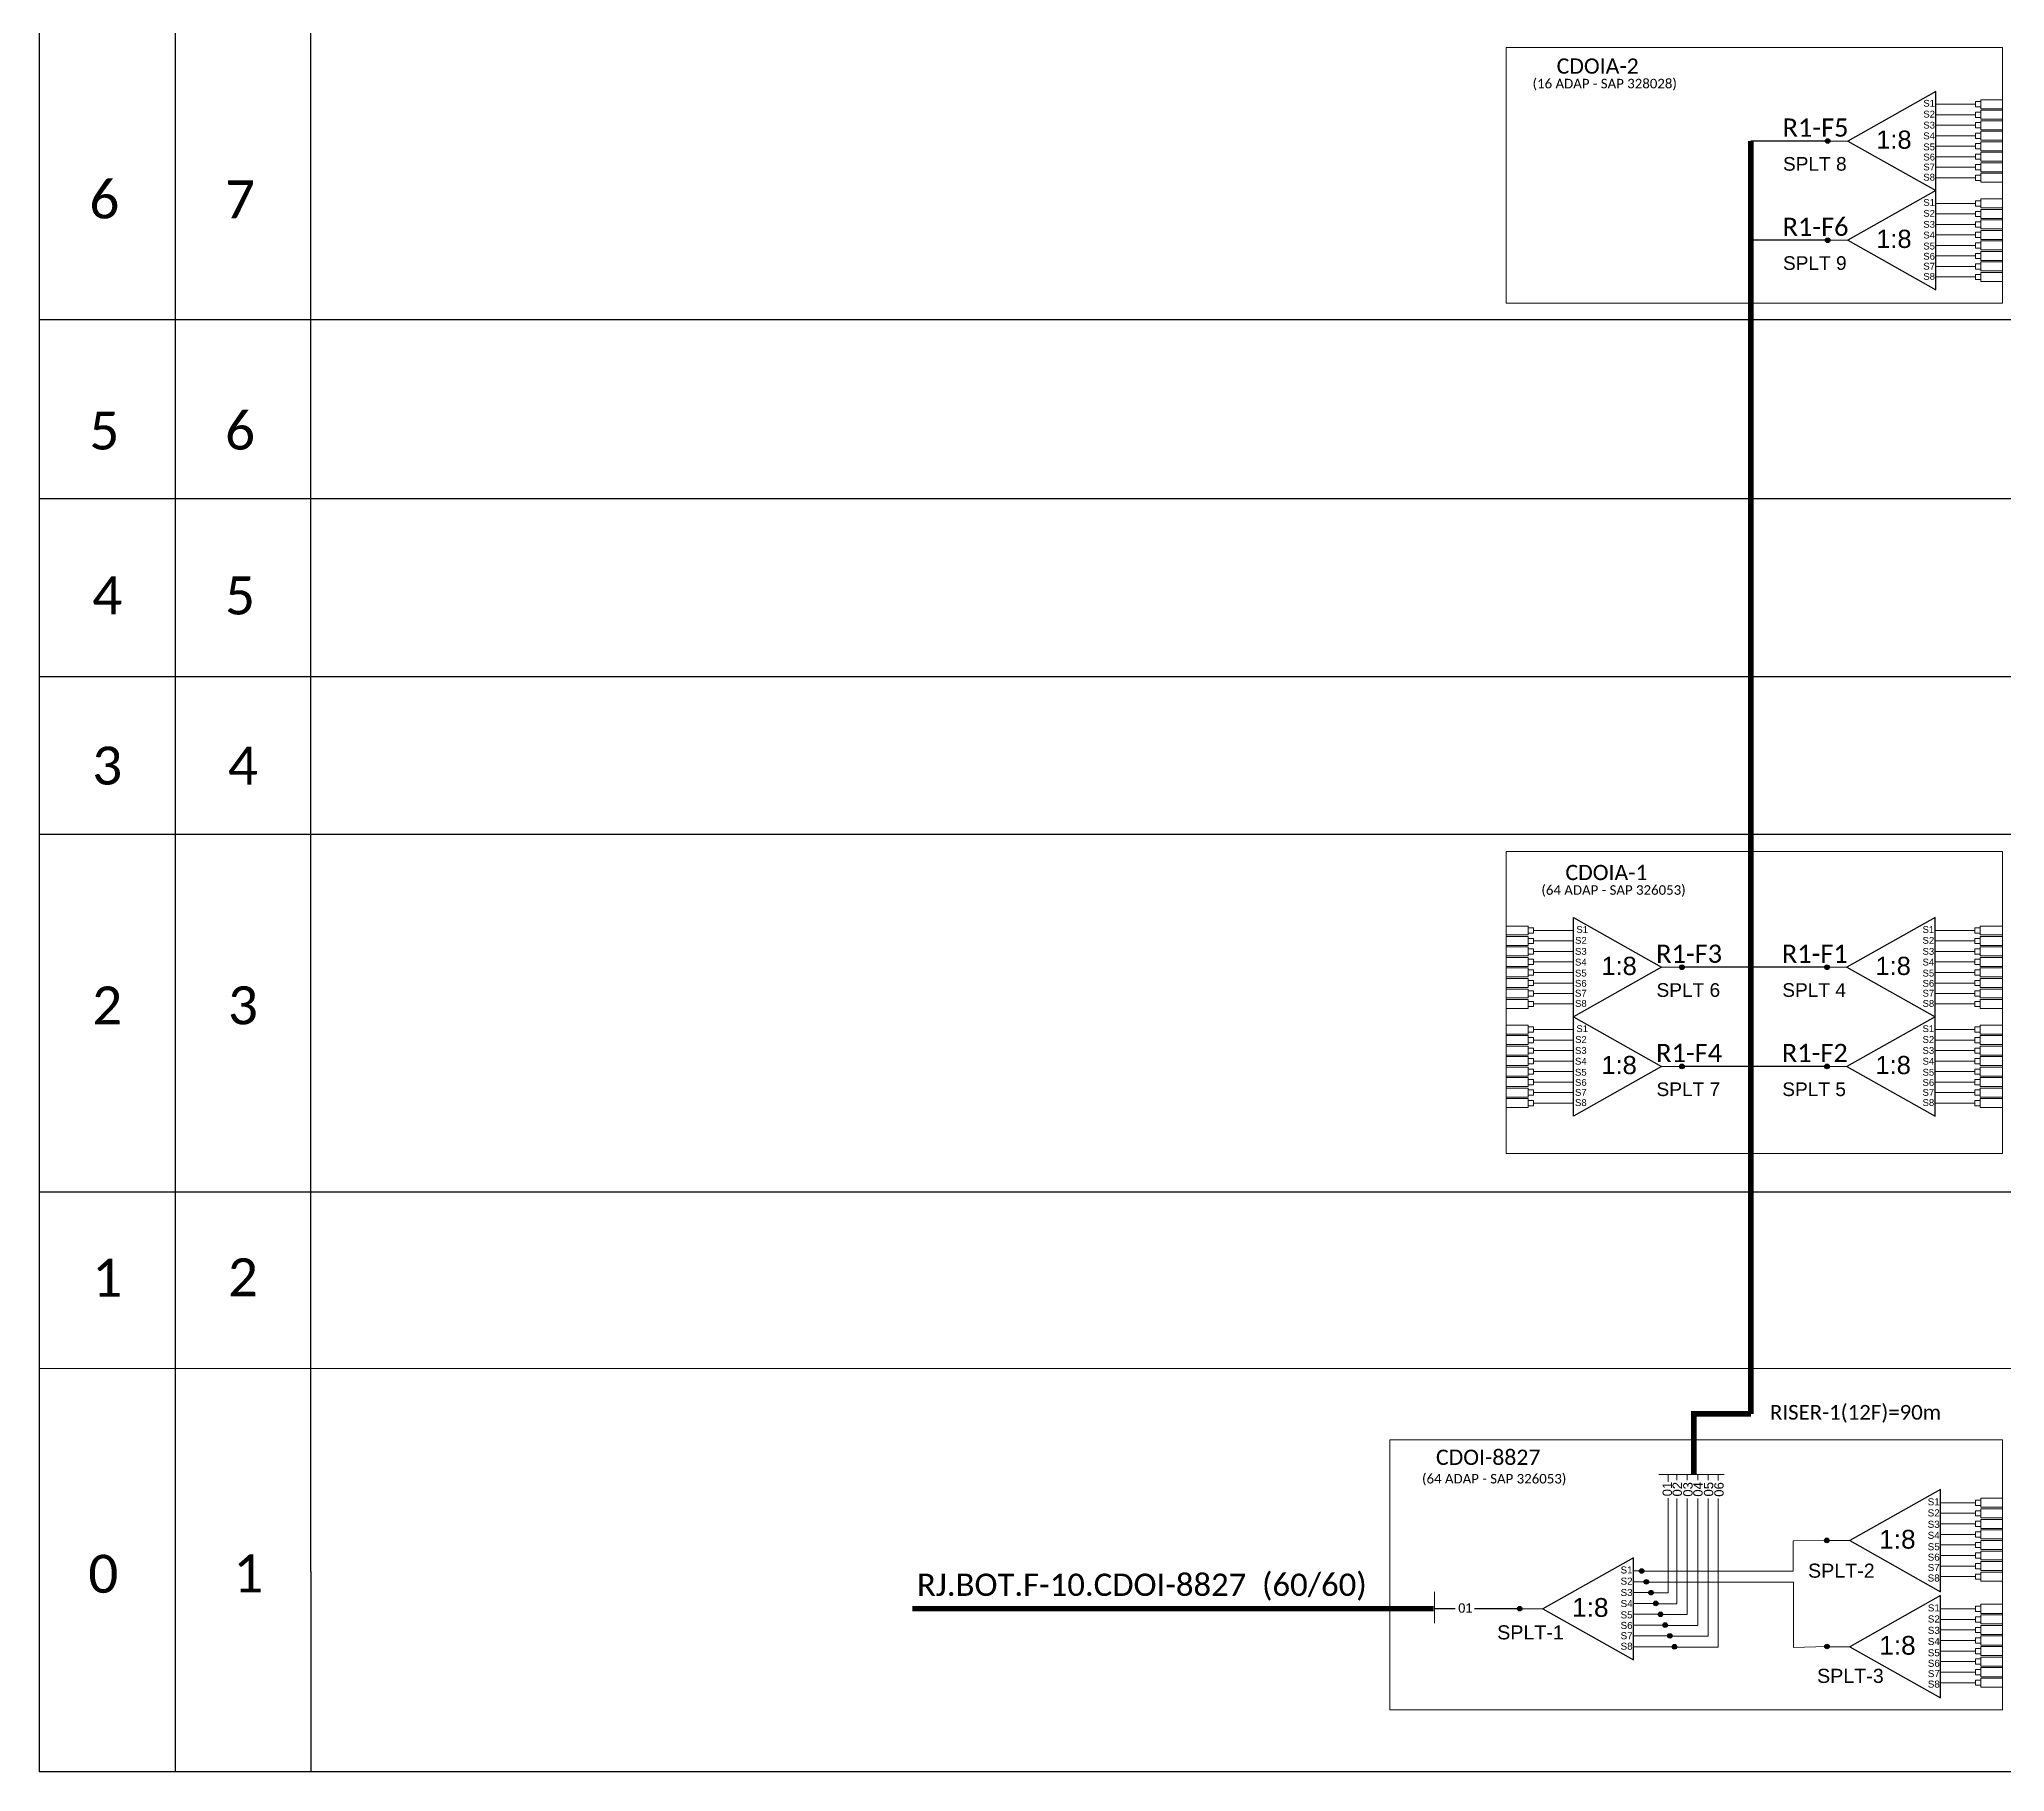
# Model space of a CAD drawing. Header units: metres. Extents: x -36 to 590097, y -8 to 9716508.
# Drawn here: x 589497.3 to 589832.4, y 9715017.2 to 9715312.6 of the extents above; entities that cross this region are included whole.
import ezdxf
from ezdxf.enums import TextEntityAlignment as Align

# ---------------------------------------------------------------- set-up
doc = ezdxf.new("R2010")
doc.units = ezdxf.units.M
doc.header["$LTSCALE"] = 0.5
doc.header["$MEASUREMENT"] = 0
doc.header["$PDMODE"] = 33
doc.header["$PDSIZE"] = 1e-05
doc.layers.add('DROP DE CLIENTE', color=140, linetype='Continuous')
doc.styles.add('ARIAL', font='arial.ttf')
doc.styles.add('WMF-Calibri0', font='calibri.ttf')

# ---------------------------------------------------------------- blocks, each defined once
blk = doc.blocks.new('SPLT_1-8_DIV_DIR')
h = blk.add_hatch(color=3)
h.dxf.hatch_style = 1
edge = h.paths.add_edge_path()
edge.add_arc((12.77, 4.04), 0.242, 0, 360)
h = blk.add_hatch(color=3)
h.dxf.hatch_style = 1
edge = h.paths.add_edge_path()
edge.add_arc((13.27, 2.88), 0.242, 0, 360)
h = blk.add_hatch(color=3)
h.dxf.hatch_style = 1
edge = h.paths.add_edge_path()
edge.add_arc((13.77, 1.73), 0.242, 0, 360)
h = blk.add_hatch(color=3)
h.dxf.hatch_style = 1
edge = h.paths.add_edge_path()
edge.add_arc((14.27, 0.58), 0.242, 0, 360)
h = blk.add_hatch(color=3)
h.dxf.hatch_style = 1
edge = h.paths.add_edge_path()
edge.add_arc((14.77, -0.58), 0.242, 0, 360)
h = blk.add_hatch(color=3)
h.dxf.hatch_style = 1
edge = h.paths.add_edge_path()
edge.add_arc((15.27, -1.73), 0.242, 0, 360)
h = blk.add_hatch(color=3)
h.dxf.hatch_style = 1
edge = h.paths.add_edge_path()
edge.add_arc((15.77, -2.88), 0.242, 0, 360)
h = blk.add_hatch(color=3)
h.dxf.hatch_style = 1
edge = h.paths.add_edge_path()
edge.add_arc((16.27, -4.04), 0.242, 0, 360)
at = {"color": 1}
blk.add_lwpolyline([(11.89, 5.45), (2.22, 0), (11.89, -5.45), (11.89, 5.45)], dxfattribs=at)
at = {"color": 7, "lineweight": 0}
for points in [[(12.77, 4.04), (11.89, 4.04)], [(11.89, 2.88), (13.27, 2.88)], [(11.89, 1.73), (13.77, 1.73)], [(11.89, 0.58), (14.27, 0.58)], [(11.89, -0.58), (14.77, -0.58)], [(11.89, -1.73), (15.27, -1.73)], [(11.89, -2.88), (15.77, -2.88)], [(11.89, -4.04), (16.27, -4.04)]]:
    blk.add_lwpolyline(points, dxfattribs=at)
at = {"color": 1, "lineweight": 0}
blk.add_lwpolyline([(2.22, 0), (0, 0)], dxfattribs=at)
at = {"color": 3}
for centre in [(12.77, 4.04), (13.27, 2.88), (13.77, 1.73), (14.27, 0.58), (14.77, -0.58), (15.27, -1.73), (15.77, -2.88), (16.27, -4.04)]:
    blk.add_circle(centre, 0.242, dxfattribs=at)
at = {"color": 1, "style": 'ARIAL'}
for s, height, p in [('S1', 0.75, (10.52, 3.77)), ('S2', 0.75, (10.52, 2.58)), ('S3', 0.75, (10.52, 1.37)), ('1:8', 2, (5.35, -0.85)), ('S4', 0.75, (10.52, 0.19)), ('S5', 0.75, (10.52, -1.02)), ('S6', 0.75, (10.52, -2.14)), ('S7', 0.75, (10.52, -3.24)), ('S8', 0.75, (10.52, -4.36))]:
    blk.add_text(s, height=height, dxfattribs=at).set_placement(p)
blk = doc.blocks.new('SPLITTER_')
blk.add_point((0, 0))
at = {"style": 'ARIAL', "flags": 4}
blk.add_attdef('SPLT', (0, -3.26), '', height=1.5, dxfattribs=at)
blk = doc.blocks.new('SPLT_1-8_SC-APC')
at = {"color": 1}
blk.add_lwpolyline([(-7.37, -2.1), (-17.04, -7.55), (-7.37, -13), (-7.37, -2.1)], dxfattribs=at)
at = {"color": 3, "lineweight": 0}
for points in [[(-2.99, -3.51), (-7.37, -3.51)], [(-2.41, -3.02), (-2.41, -4)], [(-2.41, -3.02), (0, -3.02)], [(-2.41, -4), (0, -4)], [(-2.41, -4.17), (-2.41, -5.16)], [(-2.41, -4.17), (0, -4.17)], [(-7.37, -4.66), (-2.99, -4.66)], [(-7.37, -5.82), (-2.99, -5.82)], [(-2.41, -5.16), (0, -5.16)], [(-2.41, -5.32), (-2.41, -6.31)], [(-2.41, -5.32), (0, -5.32)], [(-2.41, -6.31), (0, -6.31)], [(-7.37, -6.97), (-2.99, -6.97)], [(-7.37, -8.12), (-2.99, -8.12)], [(-2.41, -6.48), (-2.41, -7.46)], [(-2.41, -6.48), (0, -6.48)], [(-2.41, -7.46), (0, -7.46)], [(-2.41, -7.63), (-2.41, -8.62)], [(-2.41, -7.63), (0, -7.63)], [(-2.41, -8.62), (0, -8.62)], [(-7.37, -9.28), (-2.99, -9.28)], [(-7.37, -10.43), (-2.99, -10.43)], [(-2.41, -8.78), (-2.41, -9.77)], [(-2.41, -8.78), (0, -8.78)], [(-2.41, -9.77), (0, -9.77)], [(-2.41, -9.94), (-2.41, -10.92)], [(-2.41, -9.94), (0, -9.94)], [(-7.37, -11.58), (-2.99, -11.58)], [(-2.41, -10.92), (0, -10.92)], [(-2.41, -11.09), (-2.41, -12.08)], [(-2.41, -11.09), (0, -11.09)], [(-2.41, -12.08), (0, -12.08)]]:
    blk.add_lwpolyline(points, dxfattribs=at)
for points in [[(-2.99, -3.22), (-2.41, -3.22), (-2.41, -3.8), (-2.99, -3.8)], [(-2.99, -4.38), (-2.41, -4.38), (-2.41, -4.95), (-2.99, -4.95)], [(-2.99, -5.53), (-2.41, -5.53), (-2.41, -6.1), (-2.99, -6.1)], [(-2.99, -6.68), (-2.41, -6.68), (-2.41, -7.26), (-2.99, -7.26)], [(-2.99, -7.84), (-2.41, -7.84), (-2.41, -8.41), (-2.99, -8.41)], [(-2.99, -8.99), (-2.41, -8.99), (-2.41, -9.56), (-2.99, -9.56)], [(-2.99, -10.14), (-2.41, -10.14), (-2.41, -10.72), (-2.99, -10.72)], [(-2.99, -11.3), (-2.41, -11.3), (-2.41, -11.87), (-2.99, -11.87)]]:
    blk.add_lwpolyline(points, close=True, dxfattribs=at)
at = {"color": 1, "lineweight": 0}
blk.add_lwpolyline([(-17.04, -7.55), (-19.26, -7.55)], dxfattribs=at)
at = {"color": 1, "style": 'ARIAL'}
for s, height, p in [('S1', 0.75, (-8.74, -3.78)), ('S2', 0.75, (-8.74, -4.97)), ('1:8', 2, (-13.91, -8.4)), ('S3', 0.75, (-8.74, -6.18)), ('S4', 0.75, (-8.74, -7.36)), ('S5', 0.75, (-8.74, -8.57)), ('S6', 0.75, (-8.74, -9.69)), ('S7', 0.75, (-8.74, -10.78)), ('S8', 0.75, (-8.74, -11.9))]:
    blk.add_text(s, height=height, dxfattribs=at).set_placement(p)
blk = doc.blocks.new('SPLT_1-8_SC-APC_ESQ')
at = {"color": 1}
blk.add_lwpolyline([(7.37, -2.1), (17.04, -7.55), (7.37, -13), (7.37, -2.1)], dxfattribs=at)
at = {"color": 3, "lineweight": 0}
for points in [[(2.41, -3.02), (0, -3.02)], [(2.41, -4), (0, -4)], [(2.41, -4.17), (0, -4.17)], [(2.41, -3.02), (2.41, -4)], [(2.41, -4.17), (2.41, -5.16)], [(2.99, -3.51), (7.37, -3.51)], [(2.41, -5.16), (0, -5.16)], [(2.41, -5.32), (0, -5.32)], [(2.41, -6.31), (0, -6.31)], [(2.41, -5.32), (2.41, -6.31)], [(7.37, -4.66), (2.99, -4.66)], [(7.37, -5.82), (2.99, -5.82)], [(2.41, -6.48), (0, -6.48)], [(2.41, -7.46), (0, -7.46)], [(2.41, -7.63), (0, -7.63)], [(2.41, -8.62), (0, -8.62)], [(2.41, -6.48), (2.41, -7.46)], [(2.41, -7.63), (2.41, -8.62)], [(7.37, -6.97), (2.99, -6.97)], [(7.37, -8.12), (2.99, -8.12)], [(2.41, -8.78), (0, -8.78)], [(2.41, -9.77), (0, -9.77)], [(2.41, -9.94), (0, -9.94)], [(2.41, -8.78), (2.41, -9.77)], [(2.41, -9.94), (2.41, -10.92)], [(7.37, -9.28), (2.99, -9.28)], [(7.37, -10.43), (2.99, -10.43)], [(2.41, -10.92), (0, -10.92)], [(2.41, -11.09), (0, -11.09)], [(2.41, -12.08), (0, -12.08)], [(2.41, -11.09), (2.41, -12.08)], [(7.37, -11.58), (2.99, -11.58)]]:
    blk.add_lwpolyline(points, dxfattribs=at)
for points in [[(2.99, -3.22), (2.41, -3.22), (2.41, -3.8), (2.99, -3.8)], [(2.99, -4.38), (2.41, -4.38), (2.41, -4.95), (2.99, -4.95)], [(2.99, -5.53), (2.41, -5.53), (2.41, -6.1), (2.99, -6.1)], [(2.99, -6.68), (2.41, -6.68), (2.41, -7.26), (2.99, -7.26)], [(2.99, -7.84), (2.41, -7.84), (2.41, -8.41), (2.99, -8.41)], [(2.99, -8.99), (2.41, -8.99), (2.41, -9.56), (2.99, -9.56)], [(2.99, -10.14), (2.41, -10.14), (2.41, -10.72), (2.99, -10.72)], [(2.99, -11.3), (2.41, -11.3), (2.41, -11.87), (2.99, -11.87)]]:
    blk.add_lwpolyline(points, close=True, dxfattribs=at)
at = {"color": 1, "lineweight": 0}
blk.add_lwpolyline([(17.04, -7.55), (19.26, -7.55)], dxfattribs=at)
at = {"color": 1, "style": 'ARIAL'}
for s, height, p in [('S2', 0.75, (7.56, -4.97)), ('S1', 0.75, (7.7, -3.78)), ('S3', 0.75, (7.55, -6.18)), ('1:8', 2, (10.45, -8.4)), ('S5', 0.75, (7.55, -8.57)), ('S4', 0.75, (7.55, -7.36)), ('S6', 0.75, (7.55, -9.69)), ('S7', 0.75, (7.55, -10.78)), ('S8', 0.75, (7.55, -11.9))]:
    blk.add_text(s, height=height, dxfattribs=at).set_placement(p)

msp = doc.modelspace()

# ---------------------------------------------------------------- hatches: boundary and pattern name
h = msp.add_hatch(color=3)
h.dxf.hatch_style = 1
edge = h.paths.add_edge_path()
edge.add_arc((589802.21, 9715295.29), 0.398, 0, 360)
h = msp.add_hatch(color=3)
h.dxf.hatch_style = 1
edge = h.paths.add_edge_path()
edge.add_arc((589802.21, 9715278.37), 0.398, 0, 360)
h = msp.add_hatch(color=3)
h.dxf.hatch_style = 1
edge = h.paths.add_edge_path()
edge.add_arc((589777.34, 9715154.39), 0.398, 0, 360)
h = msp.add_hatch(color=3)
h.dxf.hatch_style = 1
edge = h.paths.add_edge_path()
edge.add_arc((589802.09, 9715154.39), 0.398, 0, 360)
h = msp.add_hatch(color=3)
h.dxf.hatch_style = 1
edge = h.paths.add_edge_path()
edge.add_arc((589777.34, 9715137.47), 0.398, 0, 360)
h = msp.add_hatch(color=3)
h.dxf.hatch_style = 1
edge = h.paths.add_edge_path()
edge.add_arc((589802.09, 9715137.47), 0.398, 0, 360)
h = msp.add_hatch(color=3)
h.dxf.hatch_style = 1
edge = h.paths.add_edge_path()
edge.add_arc((589802.06, 9715056.63), 0.387, 0, 360)
h = msp.add_hatch(color=3)
h.dxf.hatch_style = 1
edge = h.paths.add_edge_path()
edge.add_arc((589749.7, 9715045), 0.387, 0, 360)
h = msp.add_hatch(color=3)
h.dxf.hatch_style = 1
edge = h.paths.add_edge_path()
edge.add_arc((589802.08, 9715038.53), 0.387, 0, 360)

# ---------------------------------------------------------------- linework, layer by layer
at = {"color": 3, "lineweight": 0}
for p, q in [((589827.39, 9715063.05), (589821.45, 9715063.05)), ((589827.39, 9715063.49), (589828.29, 9715063.49)), ((589827.39, 9715062.6), (589827.39, 9715063.49)), ((589828.29, 9715062.6), (589827.39, 9715062.6)), ((589827.39, 9715061.7), (589828.29, 9715061.7)), ((589827.39, 9715060.8), (589827.39, 9715061.7)), ((589828.29, 9715063.82), (589828.29, 9715062.28)), ((589828.29, 9715063.82), (589832, 9715063.82)), ((589828.29, 9715063.49), (589828.29, 9715062.6)), ((589828.29, 9715062.28), (589832, 9715062.28)), ((589828.29, 9715062.02), (589828.29, 9715060.48)), ((589828.29, 9715062.02), (589832, 9715062.02)), ((589828.29, 9715061.7), (589828.29, 9715060.8)), ((589821.45, 9715061.25), (589827.39, 9715061.25)), ((589821.45, 9715059.45), (589827.39, 9715059.45)), ((589828.29, 9715060.8), (589827.39, 9715060.8)), ((589827.39, 9715059.9), (589828.29, 9715059.9)), ((589827.39, 9715059), (589827.39, 9715059.9)), ((589828.29, 9715059), (589827.39, 9715059)), ((589828.29, 9715060.48), (589832, 9715060.48)), ((589828.29, 9715060.22), (589828.29, 9715058.68)), ((589828.29, 9715060.22), (589832, 9715060.22)), ((589828.29, 9715059.9), (589828.29, 9715059)), ((589828.29, 9715058.68), (589832, 9715058.68)), ((589828.29, 9715058.42), (589828.29, 9715056.88)), ((589828.29, 9715058.42), (589832, 9715058.42)), ((589821.45, 9715057.65), (589827.39, 9715057.65)), ((589821.45, 9715055.85), (589827.39, 9715055.85)), ((589827.39, 9715058.1), (589828.29, 9715058.1)), ((589827.39, 9715057.21), (589827.39, 9715058.1)), ((589828.29, 9715057.21), (589827.39, 9715057.21)), ((589827.39, 9715056.3), (589828.29, 9715056.3)), ((589827.39, 9715055.41), (589827.39, 9715056.3)), ((589828.29, 9715055.41), (589827.39, 9715055.41)), ((589828.29, 9715058.1), (589828.29, 9715057.21)), ((589828.29, 9715056.88), (589832, 9715056.88)), ((589828.29, 9715056.62), (589828.29, 9715055.08)), ((589828.29, 9715056.62), (589832, 9715056.62)), ((589828.29, 9715056.3), (589828.29, 9715055.41)), ((589828.29, 9715055.08), (589832, 9715055.08)), ((589828.29, 9715054.82), (589828.29, 9715053.29)), ((589828.29, 9715054.82), (589832, 9715054.82)), ((589821.45, 9715054.05), (589827.39, 9715054.05)), ((589821.45, 9715052.26), (589827.39, 9715052.26)), ((589827.39, 9715054.5), (589828.29, 9715054.5)), ((589827.39, 9715053.61), (589827.39, 9715054.5)), ((589828.29, 9715053.61), (589827.39, 9715053.61)), ((589827.39, 9715052.7), (589828.29, 9715052.7)), ((589827.39, 9715051.81), (589827.39, 9715052.7)), ((589828.29, 9715051.81), (589827.39, 9715051.81)), ((589828.29, 9715054.5), (589828.29, 9715053.61)), ((589828.29, 9715053.29), (589832, 9715053.29)), ((589828.29, 9715053.03), (589828.29, 9715051.49)), ((589828.29, 9715053.03), (589832, 9715053.03)), ((589828.29, 9715052.7), (589828.29, 9715051.81)), ((589828.29, 9715051.49), (589832, 9715051.49)), ((589821.45, 9715050.46), (589827.39, 9715050.46)), ((589827.39, 9715050.9), (589828.29, 9715050.9)), ((589827.39, 9715050.01), (589827.39, 9715050.9)), ((589828.29, 9715050.01), (589827.39, 9715050.01)), ((589828.29, 9715051.23), (589828.29, 9715049.69)), ((589828.29, 9715051.23), (589832, 9715051.23)), ((589828.29, 9715050.9), (589828.29, 9715050.01)), ((589828.29, 9715049.69), (589832, 9715049.69)), ((589827.41, 9715044.96), (589821.46, 9715044.96)), ((589827.41, 9715045.4), (589828.31, 9715045.4)), ((589827.41, 9715044.51), (589827.41, 9715045.4)), ((589828.31, 9715045.73), (589828.31, 9715044.19)), ((589828.31, 9715045.73), (589832.01, 9715045.73)), ((589828.31, 9715045.4), (589828.31, 9715044.51)), ((589821.46, 9715043.16), (589827.41, 9715043.16)), ((589828.31, 9715044.51), (589827.41, 9715044.51)), ((589827.41, 9715043.6), (589828.31, 9715043.6)), ((589827.41, 9715042.71), (589827.41, 9715043.6)), ((589828.31, 9715042.71), (589827.41, 9715042.71)), ((589827.41, 9715041.8), (589828.31, 9715041.8)), ((589827.41, 9715040.91), (589827.41, 9715041.8)), ((589828.31, 9715044.19), (589832.01, 9715044.19)), ((589828.31, 9715043.93), (589828.31, 9715042.39)), ((589828.31, 9715043.93), (589832.01, 9715043.93)), ((589828.31, 9715043.6), (589828.31, 9715042.71)), ((589828.31, 9715042.39), (589832.01, 9715042.39)), ((589828.31, 9715042.13), (589828.31, 9715040.59)), ((589828.31, 9715042.13), (589832.01, 9715042.13)), ((589828.31, 9715041.8), (589828.31, 9715040.91)), ((589821.46, 9715041.36), (589827.41, 9715041.36)), ((589821.46, 9715039.56), (589827.41, 9715039.56)), ((589828.31, 9715040.91), (589827.41, 9715040.91)), ((589827.41, 9715040.01), (589828.31, 9715040.01)), ((589827.41, 9715039.11), (589827.41, 9715040.01)), ((589828.31, 9715039.11), (589827.41, 9715039.11)), ((589827.41, 9715038.21), (589828.31, 9715038.21)), ((589827.41, 9715037.31), (589827.41, 9715038.21)), ((589828.31, 9715040.59), (589832.01, 9715040.59)), ((589828.31, 9715040.33), (589828.31, 9715038.79)), ((589828.31, 9715040.33), (589832.01, 9715040.33)), ((589828.31, 9715040.01), (589828.31, 9715039.11)), ((589828.31, 9715038.79), (589832.01, 9715038.79)), ((589828.31, 9715038.53), (589828.31, 9715036.99)), ((589828.31, 9715038.53), (589832.01, 9715038.53)), ((589828.31, 9715038.21), (589828.31, 9715037.31)), ((589821.46, 9715037.76), (589827.41, 9715037.76)), ((589821.46, 9715035.96), (589827.41, 9715035.96)), ((589828.31, 9715037.31), (589827.41, 9715037.31)), ((589827.41, 9715036.41), (589828.31, 9715036.41)), ((589827.41, 9715035.52), (589827.41, 9715036.41)), ((589828.31, 9715035.52), (589827.41, 9715035.52)), ((589828.31, 9715036.99), (589832.01, 9715036.99)), ((589828.31, 9715036.73), (589828.31, 9715035.19)), ((589828.31, 9715036.73), (589832.01, 9715036.73)), ((589828.31, 9715036.41), (589828.31, 9715035.52)), ((589828.31, 9715035.19), (589832.01, 9715035.19)), ((589828.31, 9715034.93), (589828.31, 9715033.39)), ((589828.31, 9715034.93), (589832.01, 9715034.93)), ((589821.46, 9715034.16), (589827.41, 9715034.16)), ((589821.46, 9715032.36), (589827.41, 9715032.36)), ((589827.41, 9715034.61), (589828.31, 9715034.61)), ((589827.41, 9715033.72), (589827.41, 9715034.61)), ((589828.31, 9715033.72), (589827.41, 9715033.72)), ((589827.41, 9715032.81), (589828.31, 9715032.81)), ((589827.41, 9715031.92), (589827.41, 9715032.81)), ((589828.31, 9715031.92), (589827.41, 9715031.92)), ((589828.31, 9715034.61), (589828.31, 9715033.72)), ((589828.31, 9715033.39), (589832.01, 9715033.39)), ((589828.31, 9715033.13), (589828.31, 9715031.6)), ((589828.31, 9715033.13), (589832.01, 9715033.13)), ((589828.31, 9715032.81), (589828.31, 9715031.92)), ((589828.31, 9715031.6), (589832.01, 9715031.6))]:
    msp.add_line(p, q, dxfattribs=at)
at = {"color": 0}
for p, q in [((589497.3, 9715051.31), (589497.3, 9715017.18)), ((589520.45, 9715051.31), (589520.45, 9715017.18)), ((589543.59, 9715051.31), (589543.59, 9715017.18))]:
    msp.add_line(p, q, dxfattribs=at)
msp.add_line((589923.93, 9715017.18), (589497.3, 9715017.18))
for points in [[(589497.3, 9715318.38), (589497.3, 9715051.31)], [(589520.45, 9715318.38), (589520.45, 9715051.31)], [(589543.59, 9715051.31), (589543.59, 9715318.38)], [(589497.3, 9715264.83), (589923.93, 9715264.83)], [(589497.3, 9715234.33), (589923.93, 9715234.33)], [(589497.3, 9715203.95), (589923.93, 9715203.95)], [(589497.3, 9715177.09), (589923.93, 9715177.09)], [(589497.3, 9715116.1), (589923.93, 9715116.1)]]:
    msp.add_lwpolyline(points)
at = {"color": 5}
for points in [[(589802.17, 9715295.29), (589789.12, 9715295.29)], [(589802.17, 9715278.37), (589789.12, 9715278.37)], [(589802.04, 9715154.39), (589777.74, 9715154.39)], [(589802.04, 9715137.47), (589777.74, 9715137.47)]]:
    msp.add_lwpolyline(points, dxfattribs=at)
at = {"color": 1}
for points in [[(589821.45, 9715065.31), (589805.98, 9715056.59), (589821.45, 9715047.87), (589821.45, 9715065.31)], [(589821.46, 9715047.22), (589805.99, 9715038.5), (589821.46, 9715029.78), (589821.46, 9715047.22)]]:
    msp.add_lwpolyline(points, dxfattribs=at)
at = {"color": 1, "lineweight": 0}
for points in [[(589805.98, 9715056.59), (589802.42, 9715056.59)], [(589805.99, 9715038.5), (589802.43, 9715038.5)]]:
    msp.add_lwpolyline(points, dxfattribs=at)
at = {"color": 1, "const_width": 0.96}
msp.add_lwpolyline([(589646.16, 9715044.99), (589735.02, 9715044.99)], dxfattribs=at)
at = {"color": 3}
for points in [[(589735.18, 9715045.02), (589738.7, 9715045.02)], [(589741.96, 9715045), (589745.01, 9715045)], [(589745.01, 9715045), (589749.7, 9715045)]]:
    msp.add_lwpolyline(points, dxfattribs=at)
for centre, radius in [((589802.21, 9715295.29), 0.398), ((589802.21, 9715278.37), 0.398), ((589777.34, 9715154.39), 0.398), ((589802.09, 9715154.39), 0.398), ((589777.34, 9715137.47), 0.398), ((589802.09, 9715137.47), 0.398), ((589802.06, 9715056.63), 0.387), ((589749.7, 9715045), 0.387), ((589802.08, 9715038.53), 0.387)]:
    msp.add_circle(centre, radius, dxfattribs=at)
at = {"layer": 'DROP DE CLIENTE', "color": 1, "lineweight": 0}
for p, q in [((589747.38, 9715311.26), (589747.38, 9715267.63)), ((589747.38, 9715174.13), (589747.38, 9715122.6)), ((589735.16, 9715047.85), (589735.16, 9715042.52))]:
    msp.add_line(p, q, dxfattribs=at)
at = {"layer": 'DROP DE CLIENTE', "color": 0, "lineweight": 0}
msp.add_line((589497.3, 9715085.93), (589923.93, 9715085.93), dxfattribs=at)
at = {"layer": 'DROP DE CLIENTE', "color": 5, "lineweight": 0}
for p, q in [((589773.44, 9715067.87), (589784.56, 9715067.87)), ((589774.98, 9715066.63), (589774.98, 9715067.87)), ((589776.46, 9715066.89), (589776.46, 9715067.87)), ((589778.26, 9715066.88), (589778.26, 9715067.87)), ((589780.04, 9715066.88), (589780.04, 9715067.87)), ((589781.8, 9715066.92), (589781.8, 9715067.87)), ((589783.53, 9715066.87), (589783.53, 9715067.87)), ((589774.98, 9715047.7), (589774.98, 9715063.83)), ((589776.46, 9715045.79), (589776.46, 9715063.8)), ((589778.26, 9715044), (589778.26, 9715063.77)), ((589780.04, 9715042.13), (589780.04, 9715063.78)), ((589781.8, 9715040.28), (589781.8, 9715063.8)), ((589783.53, 9715038.44), (589783.53, 9715063.77)), ((589796.3, 9715056.55), (589802.06, 9715056.63)), ((589796.3, 9715051.38), (589796.3, 9715056.55)), ((589770.66, 9715051.38), (589774.98, 9715051.38)), ((589770.87, 9715051.38), (589796.3, 9715051.38)), ((589771.5, 9715049.52), (589776.46, 9715049.52)), ((589771.5, 9715049.52), (589796.37, 9715049.52)), ((589796.37, 9715049.52), (589796.37, 9715038.34)), ((589772.48, 9715047.7), (589774.98, 9715047.7)), ((589773.02, 9715045.79), (589776.46, 9715045.79)), ((589773.74, 9715044), (589778.26, 9715044)), ((589774.7, 9715042.13), (589780.04, 9715042.13)), ((589775.5, 9715040.28), (589781.8, 9715040.28)), ((589776.3, 9715038.44), (589783.53, 9715038.44)), ((589796.37, 9715038.34), (589802.08, 9715038.53))]:
    msp.add_line(p, q, dxfattribs=at)
at = {"layer": 'DROP DE CLIENTE', "color": 1, "lineweight": 0}
for points in [[(589747.38, 9715267.63), (589831.99, 9715267.63), (589831.99, 9715311.23), (589747.38, 9715311.26)], [(589747.38, 9715122.6), (589831.99, 9715122.6), (589831.99, 9715174.12), (589747.38, 9715174.13)]]:
    msp.add_lwpolyline(points, dxfattribs=at)
at = {"layer": 'DROP DE CLIENTE', "color": 5, "lineweight": 0, "const_width": 0.96}
for points in [[(589789.12, 9715078.2), (589789.12, 9715295.29)], [(589789.12, 9715078.2), (589779.4, 9715078.2), (589779.4, 9715067.87)]]:
    msp.add_lwpolyline(points, dxfattribs=at)
at = {"layer": 'DROP DE CLIENTE', "color": 1, "lineweight": 0}
msp.add_lwpolyline([(589832, 9715073.76), (589727.54, 9715073.76), (589727.54, 9715027.75), (589832, 9715027.75)], close=True, dxfattribs=at)

# ---------------------------------------------------------------- block references
at = {"color": 3, "zscale": 1.552395649813116}
for p, xscale, yscale in [((589832.07, 9715307.01), 1.552395649836399, 1.552395649254322), ((589832.07, 9715290.09), 1.552395649836399, 1.552395649254322), ((589831.94, 9715166.1), 1.552395649813116, 1.552395649813116), ((589831.94, 9715149.19), 1.552395649813116, 1.552395649813116)]:
    msp.add_blockref('SPLT_1-8_SC-APC', p, dxfattribs=dict(at, xscale=xscale, yscale=yscale))
ref = msp.add_blockref('SPLITTER_', (589804.72, 9715295.29), dxfattribs=dict(xscale=-1.552395649836399, yscale=1.552395649254322, zscale=1.552395649813116))
ref.add_attrib('SPLT', 'SPLT 8', (589794.58, 9715290.23), dxfattribs={"height": 2.329, "style": 'ARIAL'})
ref = msp.add_blockref('SPLITTER_', (589804.72, 9715278.37), dxfattribs=dict(xscale=-1.552395649836399, yscale=1.552395649254322, zscale=1.552395649813116))
ref.add_attrib('SPLT', 'SPLT 9', (589794.58, 9715273.31), dxfattribs={"height": 2.329, "style": 'ARIAL'})
for name, p, xscale, yscale, zscale in [('SPLT_1-8_SC-APC_ESQ', (589747.4, 9715166.1), 1.552395649813116, 1.552395649813116, 1.552395649813116), ('SPLT_1-8_SC-APC_ESQ', (589747.4, 9715149.19), 1.552395649813116, 1.552395649813116, 1.552395649813116), ('SPLT_1-8_DIV_DIR', (589750.06, 9715044.96), 1.6, 1.6, 1.6)]:
    msp.add_blockref(name, p, dxfattribs=dict(xscale=xscale, yscale=yscale, zscale=zscale))
ref = msp.add_blockref('SPLITTER_', (589783.16, 9715154.39), dxfattribs=dict(xscale=-1.552395649813116, yscale=1.552395649813116, zscale=1.552395649813116))
ref.add_attrib('SPLT', 'SPLT 6', (589773.02, 9715149.33), dxfattribs={"height": 2.329, "style": 'ARIAL'})
ref = msp.add_blockref('SPLITTER_', (589804.6, 9715154.39), dxfattribs=dict(xscale=-1.552395649813116, yscale=1.552395649813116, zscale=1.552395649813116))
ref.add_attrib('SPLT', 'SPLT 4', (589794.46, 9715149.33), dxfattribs={"height": 2.329, "style": 'ARIAL'})
ref = msp.add_blockref('SPLITTER_', (589783.16, 9715137.47), dxfattribs=dict(xscale=-1.552395649813116, yscale=1.552395649813116, zscale=1.552395649813116))
ref.add_attrib('SPLT', 'SPLT 7', (589773.02, 9715132.41), dxfattribs={"height": 2.329, "style": 'ARIAL'})
ref = msp.add_blockref('SPLITTER_', (589804.6, 9715137.47), dxfattribs=dict(xscale=-1.552395649813116, yscale=1.552395649813116, zscale=1.552395649813116))
ref.add_attrib('SPLT', 'SPLT 5', (589794.46, 9715132.41), dxfattribs={"height": 2.329, "style": 'ARIAL'})
ref = msp.add_blockref('SPLITTER_', (589809.3, 9715055.48), dxfattribs=dict(xscale=-1.6, yscale=1.6, zscale=1.6))
ref.add_attrib('SPLT', 'SPLT-2', (589798.85, 9715050.27), dxfattribs={"height": 2.4, "style": 'ARIAL'})
ref = msp.add_blockref('SPLITTER_', (589756.3, 9715044.96), dxfattribs=dict(xscale=-1.6, yscale=1.6, zscale=1.6))
ref.add_attrib('SPLT', 'SPLT-1', (589745.85, 9715039.75), dxfattribs={"height": 2.4, "style": 'ARIAL'})
ref = msp.add_blockref('SPLITTER_', (589810.83, 9715037.55), dxfattribs=dict(xscale=-1.6, yscale=1.6, zscale=1.6))
ref.add_attrib('SPLT', 'SPLT-3', (589800.39, 9715032.33), dxfattribs={"height": 2.4, "style": 'ARIAL'})

# ---------------------------------------------------------------- texts
at = {"color": 1, "style": 'WMF-Calibri0'}
for s, p in [('(16 ADAP - SAP 328028)', (589764.19, 9715304.27)), ('(64 ADAP - SAP 326053)', (589765.69, 9715166.74)), ('(64 ADAP - SAP 326053)', (589745.34, 9715066.34))]:
    msp.add_text(s, height=1.625, dxfattribs=at).set_placement(p, align=Align.CENTER)
at = {"color": 1}
for s, height, style, p in [('CDOIA-2', 2.6, 'WMF-Calibri0', (589755.99, 9715306.77)), ('CDOIA-1', 2.6, 'WMF-Calibri0', (589757.49, 9715169.24)), ('CDOI-8827', 2.6, 'WMF-Calibri0', (589735.42, 9715069.51)), ('S1', 1.2, 'ARIAL', (589819.25, 9715062.62)), ('S2', 1.2, 'ARIAL', (589819.25, 9715060.72)), ('1:8', 3.2, 'ARIAL', (589810.98, 9715055.23)), ('S3', 1.2, 'ARIAL', (589819.25, 9715058.78)), ('S4', 1.2, 'ARIAL', (589819.25, 9715056.9)), ('S5', 1.2, 'ARIAL', (589819.25, 9715054.96)), ('RJ.BOT.F-10.CDOI-8827  (60/60)', 3.7967, 'WMF-Calibri0', (589646.93, 9715047.17)), ('S6', 1.2, 'ARIAL', (589819.25, 9715053.17)), ('S7', 1.2, 'ARIAL', (589819.25, 9715051.41)), ('S8', 1.2, 'ARIAL', (589819.25, 9715049.62)), ('S1', 1.2, 'ARIAL', (589819.27, 9715044.52)), ('S2', 1.2, 'ARIAL', (589819.27, 9715042.63)), ('S3', 1.2, 'ARIAL', (589819.27, 9715040.69)), ('1:8', 3.2, 'ARIAL', (589810.99, 9715037.14)), ('S4', 1.2, 'ARIAL', (589819.27, 9715038.8)), ('S5', 1.2, 'ARIAL', (589819.27, 9715036.87)), ('S6', 1.2, 'ARIAL', (589819.27, 9715035.07)), ('S7', 1.2, 'ARIAL', (589819.27, 9715033.32)), ('S8', 1.2, 'ARIAL', (589819.27, 9715031.53))]:
    msp.add_text(s, height=height, dxfattribs=dict(at, style=style)).set_placement(p)
at = {"color": 5, "style": 'WMF-Calibri0'}
for s, height, p in [('R1-F5', 3.105, (589794.51, 9715296.03)), ('R1-F6', 3.105, (589794.51, 9715279.11)), ('R1-F3', 3.105, (589772.95, 9715155.13)), ('R1-F1', 3.105, (589794.38, 9715155.13)), ('R1-F4', 3.105, (589772.95, 9715138.21)), ('R1-F2', 3.105, (589794.38, 9715138.21)), ('RISER-1(12F)=90m', 2.4996, (589792.35, 9715077.23))]:
    msp.add_text(s, height=height, dxfattribs=at).set_placement(p)
at = {"style": 'ARIAL'}
for s, p in [('01', (589774.85, 9715065.39)), ('02', (589776.55, 9715065.36)), ('03', (589778.37, 9715065.33)), ('04', (589780.08, 9715065.33)), ('05', (589781.89, 9715065.36)), ('06', (589783.67, 9715065.32))]:
    msp.add_text(s, height=1.6, rotation=90, dxfattribs=at).set_placement(p, align=Align.MIDDLE_CENTER)
msp.add_text('01', height=1.6, dxfattribs=at).set_placement((589740.44, 9715045.1), align=Align.MIDDLE_CENTER)
at = {"color": 7, "style": 'WMF-Calibri0'}
for tag, flags, p in [('6', 4, (589508.39, 9715285.33)), ('7', 4, (589531.53, 9715285.33)), ('5', 4, (589508.39, 9715245.91)), ('6', 4, (589531.53, 9715245.91)), ('4', 4, (589508.88, 9715217.78)), ('5', 4, (589531.53, 9715217.78)), ('3', 4, (589508.88, 9715188.77)), ('4', 4, (589532.02, 9715188.77)), ('2', 4, (589508.88, 9715147.86)), ('3', 4, (589532.02, 9715147.89)), ('1', 4, (589508.88, 9715101.42)), ('2', 12, (589532.02, 9715101.5)), ('0', 4, (589508.22, 9715050.94)), ('1', 12, (589532.94, 9715051.01))]:
    msp.add_attdef(tag, text='XX', height=6.48, dxfattribs=dict(at, flags=flags)).set_placement(p, align=Align.MIDDLE_CENTER)

doc.saveas('drawing.dxf')
